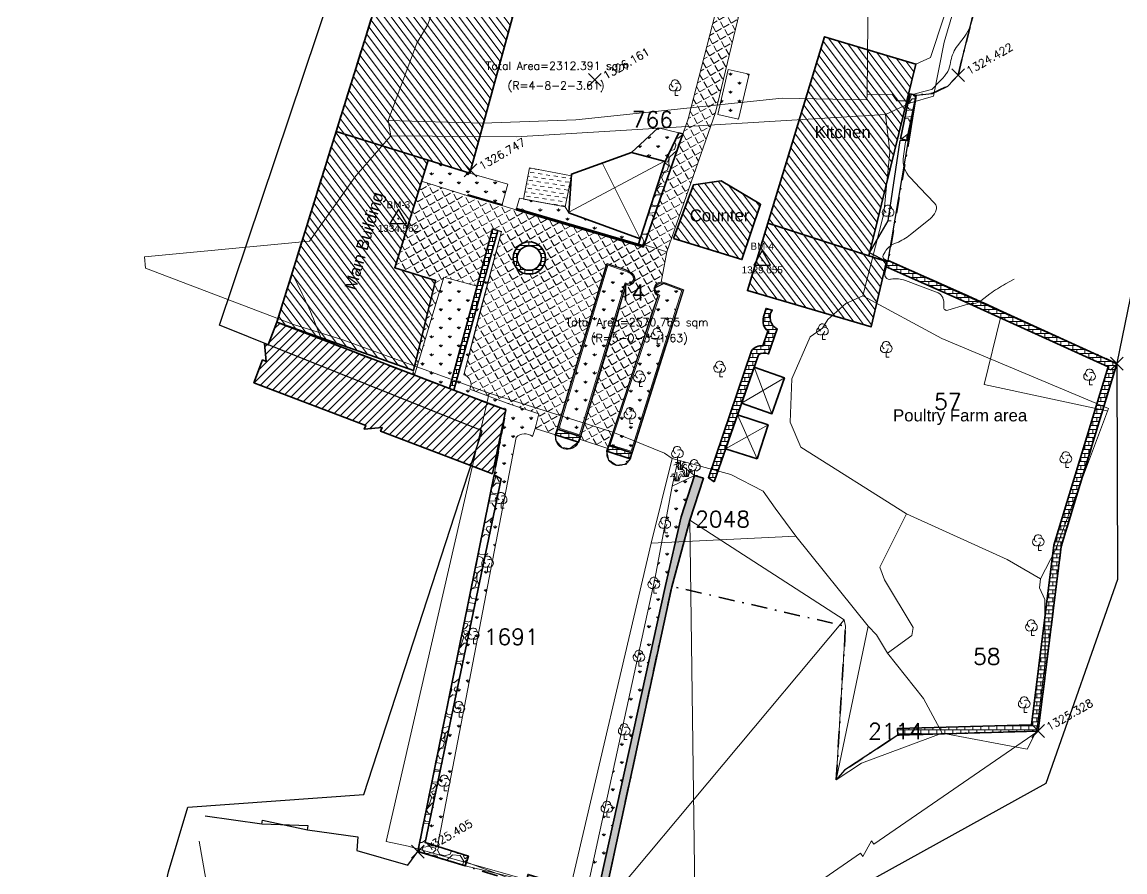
# Model space of a CAD drawing. Header units: metres. Extents: x 642473 to 642836, y 3061083 to 3061591.
# Drawn here: x 642623.6 to 642692.5, y 3061382.6 to 3061435.7 of the extents above; entities that cross this region are included whole.
import ezdxf
from ezdxf.enums import TextEntityAlignment as Align

# ---------------------------------------------------------------- set-up
doc = ezdxf.new("R2010")
doc.units = ezdxf.units.M
doc.header["$MEASUREMENT"] = 0
doc.header["$PDMODE"] = 3
doc.header["$PDSIZE"] = 0.4
doc.linetypes.add('DASHDOT', pattern=[1, 0.5, -0.25, 0, -0.25])
for name, color, linetype in [('Area_Total of Cadastral Map', 1, 'Continuous'), ('Area_Total of Survey Property Boundary', 2, 'Continuous'), ('Boundary', 6, 'Continuous'), ('Cadastral Map_CHITTAPOL 1KHA1', 7, 'Continuous'), ('Cordinate', 7, 'Continuous'), ('Features', 5, 'Continuous'), ('Fence_Galvanized Sheet', 2, 'FENCELINE2'), ('Traverse Point', 7, 'Continuous')]:
    doc.layers.add(name, color=color, linetype=linetype)
for name, color, linetype, lineweight in [('Bamboo', 3, 'Continuous', 5), ('Cadastral PARCEL', 6, 'Continuous', 15), ('Cadastral PARCEL  No.', 4, 'Continuous', 15), ('Cottage', 1, 'Continuous', 35), ('Fence', 2, 'FENCELINE2', 15), ('Garden', 3, 'Continuous', 9), ('Garden HATCH', 62, 'Continuous', 5), ('Gate', 7, 'Continuous', 15), ('House', 1, 'Continuous', 35), ('House_Hatch', 8, 'Continuous', 0), ('Index_Contour', 8, 'Continuous', 20), ('Pavement', 7, 'Continuous', 5), ('Property Boundary', 1, 'DASHDOT', 35), ('Spot_Height', 7, 'Continuous', 15), ('Tree', 3, 'Continuous', 9), ('TRUSS', 2, 'Continuous', 13), ('Wall', 250, 'Continuous', 35), ('Wall_Hatch', 33, 'Continuous', 5), ('Water Fountain', 7, 'Continuous', 13)]:
    doc.layers.add(name, color=color, linetype=linetype, lineweight=lineweight)
doc.styles.add('Arial', font='arial.ttf')
doc.styles.add('romans', font='romans.shx')
doc.styles.get("Standard").update_dxf_attribs({"font": 'arial.ttf'})
doc.linetypes.add('FENCELINE2', pattern='A,0.25,-0.1,[132,ltypeshp.shx,S=0.1,R=0,X=-0.1,Y=0],-0.1,1', length=1.45)
picture_1 = doc.add_image_def('image1.tif', size_in_pixel=(2338, 3307))
pattern_1 = [(307.009026602, (0, 0), (0.29945275794, 0.225727813445), [])]
pattern_2 = [(228.012787504, (1.44, 2), (-16, -18), [0.269072, -26.6381760941]), (184.969740728, (1.26, 1.8), (24, 2), [0.461736, -45.7118495225]), (132.510447078, (0.8, 1.76), (20, -21.9999999999997), [0.325576, -32.2320651922]), (267.273689006, (0.02, 1.26), (2, 40), [0.420476, -41.6271160833]), (292.833654178, (0, 0.84), (-10, 24), [0.41231, -40.8187462562]), (357.273689006, (0.16, 0.46), (-40, 2), [0.420476, -41.6271160833]), (37.6942404667, (0.58, 0.44), (-26, -20), [0.556058, -55.0496970978]), (72.255328375, (1.02, 0.78), (14, 44), [0.524976, -51.9726429936]), (121.429565615, (1.18, 1.28), (-16, 26), [0.4219, -41.7681462195]), (175.236358309, (0.96, 1.64), (22, -2), [0.481664, -23.6015251576]), (222.397437798, (0.48, 1.68), (-23.9999999999999, -22), [0.622896, -61.6667500096]), (138.814074834, (2, 1.24), (-14, 12), [0.212602, -21.0476896255]), (171.46923439, (1.84, 1.38), (26, -4), [0.404474, -40.0430228323]), (225, (1.44, 1.44), (-2e-16, -2), [0.282842, -2.5455851247]), (203.198590514, (1.3, 1.68), (10, 4), [0.152316, -15.0792302117]), (291.801409486, (1.16, 1.62), (-2, 6), [0.215406, -10.5549236143]), (30.963756532, (1.24, 1.42), (6, 4), [0.349858, -11.3120457897]), (161.565051177, (1.54, 1.6), (4, -2), [0.252982, -6.0715733203]), (16.389540334, (0, 1.62), (20, 6), [0.3544, -35.0856902933]), (70.346175942, (0.34, 1.72), (-8.0000000000024, -22.000000000007), [0.297322, -29.4348154946]), (293.198590514, (1.54, 2), (-4, 10), [0.30463, -14.9269162117]), (343.610459666, (1.66, 1.72), (-20, 6), [0.3544, -35.0856902933]), (339.44395478, (0, 0.38), (-10, 4), [0.34176, -16.7462474906]), (294.775140569, (0.32, 0.26), (-10, 22), [0.286356, -28.3492861266]), (66.801409486, (1.56, 0), (4, 10), [0.30463, -14.9269162117]), (17.3540246363, (1.68, 0.28), (-26, -8), [0.335262, -33.1908472285]), (69.44395478, (0.58, 0), (-4, -10), [0.17088, -16.9171274906]), (101.309932474, (1.44, 0), (-2, 8), [0.10198, -10.0960590272]), (165.963756532, (1.42, 0.1), (6, -2), [0.41231, -7.8339012512]), (186.009005957, (1.02, 0.2), (20, 2), [0.3821, -37.8278463491]), (303.690067526, (1.24, 1.24), (-2, 4), [0.288444, -6.9226585509]), (353.157226587, (1.4, 1), (34, -4.0000000000001), [0.503588, -49.855125248]), (60.945395901, (1.9, 0.94), (-8, -14), [0.205912, -20.385348282]), (90, (2, 1.12), (-2, 2), [0.12, -1.88]), (120.256437164, (0.98, 0.26), (8, -14), [0.277848, -27.5070399789]), (48.012787504, (0.84, 0.5), (16, 18), [0.538144, -26.3691040941]), (0, (1.2, 0.9), (2, 2), [0.52, -1.48]), (325.304846469, (1.72, 0.9), (20.0000000000003, -13.9999999999997), [0.316228, -31.3065486017]), (254.054604099, (1.98, 0.72), (-2, -8), [0.291204, -14.2690157786]), (207.645975364, (1.9, 0.44), (-38, -20), [0.47413, -46.9389483645]), (175.42607874, (1.48, 0.22), (-26, 2), [0.501598, -49.658146816])]
pattern_3 = [(90, (0, 0), (-0.5656854248, 0.5656854248), [0.15, -0.9813708504]), (45, (0, 0), (-0.56568542495, 0.56568542495), [0.15, -0.65]), (135, (0, 0), (-0.56568542495, -0.56568542495), [0.15, -0.65])]
pattern_4 = [(29.668602496, (0, 0), (-0.27224042606, 0.47789658967), [0.4, -0.15]), (119.668602496, (0, 0), (-0.47789658967, -0.27224042606), [0.4, -0.15])]

# ---------------------------------------------------------------- blocks, each defined once
blk = doc.blocks.new('Tree')
at = {"layer": 'Tree'}
blk.add_lwpolyline([(0, 0.323), (0, 0), (0.187, 0)], dxfattribs=at)
for centre, start, end in [((-0.125, 0.532), 121.23716, 1.23716), ((-0.008, 0.746), 0.91474, 241.23716), ((0.119, 0.536), 240.88334, 119.11666)]:
    blk.add_arc(centre, 0.244, start, end, dxfattribs=at)
blk = doc.blocks.new('Peg')
blk.add_lwpolyline([(0, 0.548), (-0.475, -0.274), (0.475, -0.274)], close=True)
for points in [[(0, 0), (-0.05, 0)], [(0, 0), (0, 0.05)], [(0, 0), (0.05, 0)], [(0, 0), (0, -0.05)]]:
    blk.add_lwpolyline(points)
at = {"style": 'Arial'}
for p in [(0.001, 0.795), (0.001, -0.544)]:
    blk.add_attdef('00', text='', height=0.4, dxfattribs=at).set_placement(p, align=Align.MIDDLE)

msp = doc.modelspace()

# ---------------------------------------------------------------- hatches: boundary and pattern name
at = {"layer": 'Garden HATCH'}
h = msp.add_hatch(dxfattribs=at)
h.set_pattern_fill('GRASS', color=256, scale=0.8, style=0)
h.set_pattern_definition(pattern_3)
h.paths.add_polyline_path([(642667.721, 3061432.747), (642669.018, 3061432.444), (642668.362, 3061429.638), (642667.065, 3061429.941)])
h = msp.add_hatch(dxfattribs=at)
h.set_pattern_fill('GRASS', color=256, scale=0.8, style=0)
h.set_pattern_definition(pattern_3)
h.paths.add_polyline_path([(642661.664, 3061427.564), (642663.341, 3061429.102), (642664.639, 3061428.78), (642663.776, 3061426.997)])
h = msp.add_hatch(dxfattribs=at)
h.set_pattern_fill('GRASS', color=256, scale=0.8, style=0)
h.set_pattern_definition(pattern_3)
h.paths.add_polyline_path([(642653.59, 3061424.318), (642651.469, 3061424.939), (642651.446, 3061424.86), (642648.552, 3061425.762), (642648.962, 3061427.085), (642651.842, 3061426.192), (642653.957, 3061425.573)])
h = msp.add_hatch(dxfattribs=at)
h.set_pattern_fill('GRASS', color=256, scale=0.8, style=0)
h.set_pattern_definition(pattern_3)
h.paths.add_polyline_path([(642654.497, 3061424.053), (642654.686, 3061424.698), (642657.54, 3061424.158), (642657.757, 3061423.791), (642662.214, 3061422.157), (642662.117, 3061421.824)])
h = msp.add_hatch(dxfattribs=at)
h.set_pattern_fill('GRASS', color=256, scale=0.8, style=0)
h.set_pattern_definition(pattern_3)
edge = h.paths.add_edge_path()
edge.add_line((642649.554, 3061384.215), (642648.781, 3061384.454))
edge.add_line((642648.781, 3061384.454), (642653.527, 3061407.168))
edge.add_line((642653.527, 3061407.168), (642653.099, 3061407.423))
edge.add_line((642653.099, 3061407.423), (642653.833, 3061411.481))
edge.add_line((642653.833, 3061411.481), (642650.572, 3061412.709))
edge.add_line((642650.572, 3061412.709), (642653.314, 3061422.681))
edge.add_line((642653.314, 3061422.681), (642653.55, 3061422.618))
edge.add_line((642653.55, 3061422.618), (642652.133, 3061417.335))
edge.add_line((642652.133, 3061417.335), (642651.192, 3061413.68))
edge.add_arc((642651.026, 3061413.08), 0.623, -29.20069, 74.58436, ccw=False)
edge.add_line((642651.57, 3061412.776), (642654.016, 3061411.85))
edge.add_line((642654.016, 3061411.85), (642655.881, 3061411.244))
edge.add_line((642655.881, 3061411.244), (642655.646, 3061410.329))
edge.add_line((642655.646, 3061410.329), (642655.485, 3061409.825))
edge.add_arc((642655.012, 3061409.188), 0.793, 53.44481, 133.46446)
edge.add_line((642654.467, 3061409.764), (642649.554, 3061384.215))
h = msp.add_hatch(dxfattribs=at)
h.set_pattern_fill('GRASS', color=256, scale=0.8, style=0)
h.set_pattern_definition(pattern_3)
edge = h.paths.add_edge_path()
edge.add_line((642658.434, 3061409.929), (642661.275, 3061419.408))
edge.add_arc((642661.464, 3061419.681), 0.331, 235.37685, 395.63459)
edge.add_arc((642661.149, 3061419.39), 0.759, 39.63434, 65.58046)
edge.add_line((642661.462, 3061420.081), (642661.243, 3061420.172))
edge.add_line((642661.243, 3061420.172), (642660.198, 3061420.511))
edge.add_line((642660.198, 3061420.511), (642657.15, 3061410.34))
edge.add_line((642657.15, 3061410.34), (642658.434, 3061409.929))
h = msp.add_hatch(dxfattribs=at)
h.set_pattern_fill('GRASS', color=256, scale=0.8, style=0)
h.set_pattern_definition(pattern_3)
h.paths.add_polyline_path([(642650.309, 3061412.81), (642648.109, 3061413.656), (642649.96, 3061419.781), (642652.027, 3061419.211)])
h = msp.add_hatch(dxfattribs=at)
h.set_pattern_fill('GRASS', color=256, scale=0.8, style=0)
h.set_pattern_definition(pattern_3)
edge = h.paths.add_edge_path()
edge.add_arc((642663.534, 3061419.014), 0.379, 61.09081, 255.57153)
edge.add_line((642663.439, 3061418.647), (642660.351, 3061409.309))
edge.add_line((642660.351, 3061409.309), (642661.651, 3061408.893))
edge.add_line((642661.651, 3061408.893), (642663.518, 3061414.881))
edge.add_line((642663.518, 3061414.881), (642664.826, 3061418.943))
edge.add_line((642664.826, 3061418.943), (642663.717, 3061419.346))
h = msp.add_hatch(dxfattribs=at)
h.set_pattern_fill('GRASS', color=256, scale=0.8, style=0)
h.set_pattern_definition(pattern_3)
edge = h.paths.add_edge_path()
edge.add_line((642656.93, 3061409.918), (642658.37, 3061409.456))
edge.add_arc((642657.682, 3061409.785), 0.763, 170.01608, 334.45226, ccw=False)
h = msp.add_hatch(dxfattribs=at)
h.set_pattern_fill('GRASS', color=256, scale=0.8, style=0)
h.set_pattern_definition([(90, (3.21035, -1.02335), (-0.5656854248, 0.5656854248), [0.15, -0.9813708504]), (45, (3.21035, -1.02335), (-0.56568542495, 0.56568542495), [0.15, -0.65]), (135, (3.21035, -1.02335), (-0.56568542495, -0.56568542495), [0.15, -0.65])])
edge = h.paths.add_edge_path()
edge.add_line((642660.141, 3061408.894), (642661.581, 3061408.433))
edge.add_arc((642660.892, 3061408.762), 0.763, 170.01608, 334.45226, ccw=False)
h = msp.add_hatch(dxfattribs=at)
h.set_pattern_fill('GRASS', color=256, scale=0.8, style=0)
h.set_pattern_definition(pattern_3)
h.paths.add_polyline_path([(642658.872, 3061381.331), (642659.533, 3061381.127), (642663.806, 3061400.52), (642664.77, 3061404.811), (642665.607, 3061407.389), (642664.219, 3061406.726), (642663.145, 3061401.017)])
at = {"layer": 'House_Hatch'}
h = msp.add_hatch(dxfattribs=at)
h.set_pattern_fill('ANSI31', color=256, scale=3, angle=262.00903, style=0)
h.set_pattern_definition(pattern_1)
h.paths.add_polyline_path([(642651.575, 3061426.275), (642643.215, 3061428.865), (642646.637, 3061439.816), (642654.629, 3061437.461)])
h = msp.add_hatch(dxfattribs=at)
h.set_pattern_fill('ANSI31', color=256, scale=3, angle=262.00903, style=0)
h.set_pattern_definition(pattern_1)
edge = h.paths.add_edge_path()
edge.add_line((642673.732, 3061434.79), (642670.192, 3061423.135))
edge.add_line((642670.192, 3061423.135), (642676.506, 3061421.104))
edge.add_line((642676.506, 3061421.104), (642679.438, 3061433.078))
edge.add_line((642679.438, 3061433.078), (642673.732, 3061434.79))
edge.add_line((642673.732, 3061434.79), (642670.192, 3061423.135))
h = msp.add_hatch(dxfattribs=at)
h.set_pattern_fill('ANSI31', color=256, scale=3, angle=262.00903, style=0)
h.set_pattern_definition(pattern_1)
h.paths.add_polyline_path([(642639.525, 3061416.955), (642648.047, 3061413.942), (642649.43, 3061419.571), (642646.879, 3061420.361), (642648.962, 3061427.085), (642643.215, 3061428.865)])
h = msp.add_hatch(dxfattribs=at)
h.set_pattern_fill('ANSI31', color=256, scale=3, angle=262.00903, style=0)
h.set_pattern_definition(pattern_1)
h.paths.add_polyline_path([(642664.308, 3061422.186), (642668.572, 3061420.869), (642669.737, 3061424.33), (642667.28, 3061425.792), (642665.541, 3061425.533)])
h = msp.add_hatch(dxfattribs=at)
h.set_pattern_fill('ANSI31', color=256, scale=3, angle=262.00903, style=0)
h.set_pattern_definition(pattern_1)
h.paths.add_polyline_path([(642670.192, 3061423.135), (642677.607, 3061420.75), (642676.638, 3061416.662), (642668.915, 3061418.933)])
h = msp.add_hatch(dxfattribs=at)
h.set_pattern_fill('ANSI31', color=256, scale=3, style=0)
h.set_pattern_definition([(45, (0, 0), (-0.265165042945, 0.265165042945), [])])
h.paths.add_polyline_path([(642652.989, 3061407.478), (642653.833, 3061411.481), (642650.572, 3061412.709), (642639.525, 3061416.955), (642638.982, 3061415.535), (642638.748, 3061415.625), (642638.858, 3061414.512), (642638.624, 3061414.601), (642638.081, 3061413.181), (642645.068, 3061410.508), (642644.979, 3061410.275), (642646.091, 3061410.385), (642646.002, 3061410.151)])
at = {"layer": 'Pavement'}
h = msp.add_hatch(dxfattribs=at)
h.set_pattern_fill('ANGLE', color=8, scale=2, angle=29.6686)
h.set_pattern_definition(pattern_4)
h.paths.add_polyline_path([(642663.886, 3061421.347), (642662.471, 3061421.792), (642665.213, 3061429.657), (642672.275, 3061457.042), (642673.34, 3061456.786), (642666.917, 3061430.047)])
h = msp.add_hatch(dxfattribs=at)
h.set_pattern_fill('ANGLE', color=8, scale=2, angle=29.6686)
h.set_pattern_definition(pattern_4)
edge = h.paths.add_edge_path()
edge.add_line((642646.879, 3061420.361), (642649.43, 3061419.571))
edge.add_line((642649.43, 3061419.571), (642648.047, 3061413.942))
edge.add_line((642648.047, 3061413.942), (642647.988, 3061413.702))
edge.add_line((642647.988, 3061413.702), (642648.109, 3061413.656))
edge.add_line((642648.109, 3061413.656), (642649.96, 3061419.781))
edge.add_line((642649.96, 3061419.781), (642652.027, 3061419.211))
edge.add_line((642652.027, 3061419.211), (642652.982, 3061422.77))
edge.add_line((642652.982, 3061422.77), (642653.314, 3061422.681))
edge.add_line((642653.314, 3061422.681), (642653.55, 3061422.618))
edge.add_line((642653.55, 3061422.618), (642651.192, 3061413.68))
edge.add_arc((642651.026, 3061413.08), 0.623, -29.20069, 74.58436, ccw=False)
edge.add_line((642651.57, 3061412.776), (642654.016, 3061411.85))
edge.add_line((642654.016, 3061411.85), (642655.881, 3061411.244))
edge.add_line((642655.881, 3061411.244), (642655.646, 3061410.329))
edge.add_line((642655.646, 3061410.329), (642656.93, 3061409.918))
edge.add_line((642656.93, 3061409.918), (642657.048, 3061410.285))
edge.add_line((642657.048, 3061410.285), (642660.144, 3061420.614))
edge.add_line((642660.144, 3061420.614), (642661.271, 3061420.249))
edge.add_line((642661.271, 3061420.249), (642661.495, 3061420.156))
edge.add_arc((642661.149, 3061419.39), 0.841, 39.44502, 65.67411, ccw=False)
edge.add_arc((642661.464, 3061419.681), 0.413, -109.46376, 36.04324, ccw=False)
edge.add_line((642661.326, 3061419.291), (642658.497, 3061409.851))
edge.add_line((642658.497, 3061409.851), (642658.435, 3061409.656))
edge.add_line((642658.435, 3061409.656), (642660.198, 3061409.071))
edge.add_line((642660.198, 3061409.071), (642663.347, 3061418.602))
edge.add_arc((642663.534, 3061419.014), 0.452, 91.178, 245.64414, ccw=False)
edge.add_line((642663.524, 3061419.466), (642663.886, 3061421.347))
edge.add_line((642663.886, 3061421.347), (642662.471, 3061421.792))
edge.add_line((642662.471, 3061421.792), (642662.429, 3061421.647))
edge.add_line((642662.429, 3061421.647), (642661.98, 3061421.779))
edge.add_line((642661.98, 3061421.779), (642654.592, 3061423.942))
edge.add_line((642654.592, 3061423.942), (642653.567, 3061424.24))
edge.add_line((642653.567, 3061424.24), (642651.446, 3061424.86))
edge.add_line((642651.446, 3061424.86), (642648.552, 3061425.762))
edge.add_line((642648.552, 3061425.762), (642646.879, 3061420.361))
edge = h.paths.add_edge_path(flags=16)
edge.add_arc((642655.286, 3061420.959), 1.01, 0, 360)
at = {"layer": 'Wall_Hatch'}
h = msp.add_hatch(dxfattribs=at)
h.set_pattern_fill('GRAVEL', color=256, scale=2, style=0)
h.set_pattern_definition(pattern_2)
h.paths.add_polyline_path([(642678.866, 3061428.332), (642678.47, 3061428.416), (642679.065, 3061431.221), (642679.461, 3061431.137)])
h = msp.add_hatch(dxfattribs=at)
h.set_pattern_fill('GRAVEL', color=256, scale=2, style=0)
h.set_pattern_definition(pattern_2)
h.paths.add_polyline_path([(642662.214, 3061422.157), (642662.117, 3061421.824), (642662.452, 3061421.726), (642662.471, 3061421.792), (642664.888, 3061428.724), (642664.639, 3061428.78), (642663.776, 3061426.997)])
h = msp.add_hatch(dxfattribs=at)
h.set_pattern_fill('GRAVEL', color=256, scale=2, style=0)
h.set_pattern_definition(pattern_2)
h.paths.add_polyline_path([(642662.429, 3061421.647), (642662.452, 3061421.726), (642654.497, 3061424.053), (642654.474, 3061423.974)])
h = msp.add_hatch(dxfattribs=at)
h.set_pattern_fill('BRICK', color=256, style=0)
h.paths.add_polyline_path([(642650.572, 3061412.709), (642653.314, 3061422.681), (642652.982, 3061422.77), (642650.309, 3061412.81)])
h = msp.add_hatch(dxfattribs=at)
h.set_pattern_fill('BRICK', color=256, style=0)
h.paths.add_polyline_path([(642654.276, 3061420.959, 1), (642656.296, 3061420.959, 1)])
h.paths.add_polyline_path([(642656.046, 3061420.959, -1), (642654.526, 3061420.959, -1)], flags=16)
h.paths.add_polyline_path([(642655.81, 3061420.17), (642655.887, 3061420.17), (642655.887, 3061420.207), (642655.81, 3061420.207)], flags=24)
h.paths.add_polyline_path([(642655.857, 3061420.132), (642655.887, 3061420.132), (642655.887, 3061420.17), (642655.857, 3061420.17)], flags=24)
h.paths.add_polyline_path([(642655.909, 3061420.205), (642656.028, 3061420.324), (642656.002, 3061420.351), (642655.883, 3061420.232)], flags=24)
h.paths.add_polyline_path([(642654.811, 3061420.031), (642654.889, 3061420.031), (642654.889, 3061420.068), (642654.811, 3061420.068)], flags=25)
h.paths.add_polyline_path([(642654.858, 3061419.993), (642654.889, 3061419.993), (642654.889, 3061420.031), (642654.858, 3061420.031)], flags=25)
h.paths.add_polyline_path([(642654.911, 3061420.066), (642655.03, 3061420.185), (642655.003, 3061420.211), (642654.884, 3061420.093)], flags=24)
h.paths.add_polyline_path([(642656.194, 3061420.855), (642656.271, 3061420.855), (642656.271, 3061420.893), (642656.194, 3061420.893)], flags=24)
h.paths.add_polyline_path([(642656.241, 3061420.818), (642656.271, 3061420.818), (642656.271, 3061420.855), (642656.241, 3061420.855)], flags=24)
h.paths.add_polyline_path([(642656.293, 3061420.891), (642656.412, 3061421.01), (642656.385, 3061421.036), (642656.267, 3061420.917)], flags=9)
h.paths.add_polyline_path([(642654.331, 3061420.411), (642654.408, 3061420.411), (642654.408, 3061420.449), (642654.331, 3061420.449)], flags=25)
h.paths.add_polyline_path([(642654.378, 3061420.374), (642654.408, 3061420.374), (642654.408, 3061420.411), (642654.378, 3061420.411)], flags=25)
h.paths.add_polyline_path([(642654.431, 3061420.447), (642654.549, 3061420.566), (642654.523, 3061420.592), (642654.404, 3061420.474)], flags=24)
h.paths.add_polyline_path([(642656.139, 3061421.312), (642656.216, 3061421.312), (642656.216, 3061421.35), (642656.139, 3061421.35)], flags=24)
h.paths.add_polyline_path([(642656.186, 3061421.275), (642656.216, 3061421.275), (642656.216, 3061421.312), (642656.186, 3061421.312)], flags=24)
h.paths.add_polyline_path([(642656.239, 3061421.348), (642656.357, 3061421.467), (642656.331, 3061421.493), (642656.212, 3061421.375)], flags=9)
h.paths.add_polyline_path([(642654.181, 3061420.93), (642654.258, 3061420.93), (642654.258, 3061420.968), (642654.181, 3061420.968)], flags=9)
h.paths.add_polyline_path([(642654.227, 3061420.893), (642654.258, 3061420.893), (642654.258, 3061420.93), (642654.227, 3061420.93)], flags=9)
h.paths.add_polyline_path([(642654.28, 3061420.966), (642654.399, 3061421.085), (642654.372, 3061421.111), (642654.254, 3061420.993)], flags=9)
h.paths.add_polyline_path([(642655.808, 3061421.767), (642655.883, 3061421.767), (642655.883, 3061421.805), (642655.808, 3061421.805)], flags=24)
h.paths.add_polyline_path([(642655.853, 3061421.73), (642655.883, 3061421.73), (642655.883, 3061421.767), (642655.853, 3061421.767)], flags=24)
h.paths.add_polyline_path([(642655.906, 3061421.803), (642656.024, 3061421.922), (642655.998, 3061421.948), (642655.879, 3061421.83)], flags=25)
h.paths.add_polyline_path([(642654.266, 3061421.374), (642654.343, 3061421.374), (642654.343, 3061421.412), (642654.266, 3061421.412)], flags=9)
h.paths.add_polyline_path([(642654.312, 3061421.337), (642654.343, 3061421.337), (642654.343, 3061421.374), (642654.312, 3061421.374)], flags=25)
h.paths.add_polyline_path([(642654.365, 3061421.41), (642654.467, 3061421.512), (642654.441, 3061421.538), (642654.339, 3061421.437)], flags=25)
h.paths.add_polyline_path([(642654.976, 3061421.953), (642655.046, 3061421.953), (642655.046, 3061421.99), (642654.976, 3061421.99)], flags=9)
h.paths.add_polyline_path([(642655.016, 3061421.915), (642655.046, 3061421.915), (642655.046, 3061421.953), (642655.016, 3061421.953)], flags=24)
h.paths.add_polyline_path([(642655.068, 3061421.988), (642655.187, 3061422.107), (642655.16, 3061422.133), (642655.042, 3061422.015)], flags=9)
h.paths.add_polyline_path([(642655.184, 3061420.945), (642655.261, 3061420.945), (642655.261, 3061420.983), (642655.184, 3061420.983)], flags=8)
h.paths.add_polyline_path([(642655.163, 3061420.908), (642655.261, 3061420.908), (642655.261, 3061420.945), (642655.163, 3061420.945)], flags=8)
h.paths.add_polyline_path([(642655.283, 3061420.981), (642655.402, 3061421.1), (642655.375, 3061421.126), (642655.257, 3061421.007)], flags=8)
h = msp.add_hatch(dxfattribs=at)
h.set_pattern_fill('BRICK', color=256, style=0)
h.paths.add_polyline_path([(642678.307, 3061391.166), (642687.08, 3061391.422), (642688.518, 3061402.943), (642691.996, 3061414.365), (642682.493, 3061418.694), (642677.715, 3061420.806), (642677.607, 3061420.75), (642677.534, 3061420.44), (642682.326, 3061418.322), (642691.451, 3061414.165), (642688.063, 3061403.04), (642686.663, 3061391.818), (642678.295, 3061391.574)])
h = msp.add_hatch(dxfattribs=at)
h.set_pattern_fill('BRICK', color=256, style=0)
edge = h.paths.add_edge_path()
edge.add_line((642666.835, 3061406.996), (642666.482, 3061407.245))
edge.add_line((642666.482, 3061407.245), (642669.167, 3061415.178))
edge.add_arc((642669.784, 3061414.722), 0.767, 82.47076, 143.51666, ccw=False)
edge.add_line((642669.885, 3061415.482), (642670.193, 3061416.389))
edge.add_arc((642670.765, 3061417.052), 0.876, 163.82209, 229.21674, ccw=False)
edge.add_line((642669.924, 3061417.296), (642670.081, 3061417.822))
edge.add_line((642670.081, 3061417.822), (642670.47, 3061417.713))
edge.add_arc((642671.125, 3061417.261), 0.795, 145.40163, 243.4336)
edge.add_line((642670.769, 3061416.55), (642670.232, 3061414.973))
edge.add_arc((642669.965, 3061414.381), 0.65, 65.64262, 124.13526)
edge.add_line((642669.6, 3061414.919), (642669.384, 3061414.264))
edge.add_line((642669.384, 3061414.264), (642666.835, 3061406.996))
h = msp.add_hatch(dxfattribs=at)
h.set_pattern_fill('BRICK', color=256, style=0)
h.paths.add_polyline_path([(642656.93, 3061409.918), (642658.37, 3061409.456), (642658.488, 3061409.824), (642657.048, 3061410.285)])
h = msp.add_hatch(dxfattribs=at)
h.set_pattern_fill('BRICK', color=256, style=0)
h.paths.add_polyline_path([(642660.141, 3061408.894), (642661.581, 3061408.433), (642661.699, 3061408.8), (642660.26, 3061409.261)])
h = msp.add_hatch(dxfattribs=at)
h.set_pattern_fill('GRAVEL', color=256, scale=2, style=0)
h.set_pattern_definition(pattern_2)
h.paths.add_polyline_path([(642653.099, 3061407.423), (642653.527, 3061407.168), (642648.781, 3061384.454), (642651.481, 3061383.618), (642651.29, 3061383.001), (642648.325, 3061383.889)])
h = msp.add_hatch(dxfattribs=at)
h.set_pattern_fill('GRAVEL', color=256, scale=2, style=0)
h.set_pattern_definition(pattern_2)
h.paths.add_polyline_path([(642659.533, 3061381.127), (642663.806, 3061400.52), (642664.77, 3061404.811), (642665.607, 3061407.389), (642666.166, 3061407.208), (642665.32, 3061404.602), (642664.185, 3061400.436), (642659.847, 3061380.301), (642655.023, 3061381.853), (642655.212, 3061382.464)])
at = {"layer": 'Water Fountain'}
h = msp.add_hatch(dxfattribs=at)
h.set_pattern_fill('DASH', color=256, scale=2, angle=351.43058)
h.set_pattern_definition([(351.430575778, (0, 0), (0.284460928452, 0.209957091293), [0.25, -0.25])])
h.paths.add_polyline_path([(642657.54, 3061424.158), (642654.935, 3061424.651), (642655.303, 3061426.596), (642657.919, 3061426.101)])

# ---------------------------------------------------------------- linework, layer by layer
for points in [[(642679.461, 3061431.137), (642678.995, 3061428.265)], [(642643.215, 3061428.865), (642639.525, 3061416.955)], [(642653.314, 3061422.681), (642653.55, 3061422.618)], [(642691.996, 3061414.365), (642688.518, 3061402.943), (642687.08, 3061391.422)], [(642648.334, 3061383.887), (642648.325, 3061383.889)]]:
    msp.add_lwpolyline(points)
msp.add_lwpolyline([(642653.567, 3061424.24), (642651.446, 3061424.86), (642651.469, 3061424.939), (642653.59, 3061424.318)], close=True)
at = {"elevation": 1326.318}
msp.add_lwpolyline([(642668.556, 3061411.904), (642669.342, 3061414.143)], dxfattribs=at)
at = {"elevation": 1325.155}
msp.add_lwpolyline([(642638.583, 3061385.616), (642638.614, 3061385.864), (642641.439, 3061385.263), (642641.47, 3061385.511)], close=True, dxfattribs=at)
at = {"layer": 'Bamboo'}
for p, q in [((642664.726, 3061407.744), (642664.725, 3061408.311)), ((642665.102, 3061407.304), (642665.101, 3061407.871)), ((642664.512, 3061407.024), (642664.511, 3061407.591))]:
    msp.add_line(p, q, dxfattribs=at)
at = {"layer": 'Bamboo', "elevation": 1325.835}
msp.add_lwpolyline([(642664.219, 3061406.726), (642664.546, 3061408.216), (642665.607, 3061407.389), (642664.219, 3061406.726)], dxfattribs=at)
at = {"layer": 'Bamboo'}
for points in [[(642664.603, 3061407.742), (642664.569, 3061407.891), (642664.526, 3061408.012), (642664.496, 3061408.055), (642664.457, 3061408.085), (642664.401, 3061408.077), (642664.324, 3061408.027)], [(642664.662, 3061407.742), (642664.635, 3061407.934), (642664.619, 3061408.027), (642664.584, 3061408.113), (642664.556, 3061408.157), (642664.521, 3061408.189), (642664.482, 3061408.202), (642664.435, 3061408.194), (642664.4, 3061408.17)], [(642665.038, 3061407.302), (642665.01, 3061407.494), (642664.994, 3061407.587), (642664.959, 3061407.672), (642664.931, 3061407.716), (642664.896, 3061407.748), (642664.858, 3061407.762), (642664.81, 3061407.753), (642664.775, 3061407.73)], [(642664.79, 3061407.742), (642664.817, 3061407.934), (642664.834, 3061408.027), (642664.869, 3061408.113), (642664.897, 3061408.157), (642664.932, 3061408.189), (642664.97, 3061408.202), (642665.018, 3061408.194), (642665.053, 3061408.17)], [(642664.849, 3061407.742), (642664.883, 3061407.891), (642664.927, 3061408.012), (642664.957, 3061408.055), (642664.996, 3061408.085), (642665.051, 3061408.077), (642665.129, 3061408.027)], [(642665.165, 3061407.302), (642665.193, 3061407.494), (642665.209, 3061407.587), (642665.244, 3061407.672), (642665.272, 3061407.716), (642665.307, 3061407.748), (642665.346, 3061407.762), (642665.393, 3061407.753), (642665.428, 3061407.73)], [(642664.39, 3061407.021), (642664.355, 3061407.17), (642664.312, 3061407.292), (642664.282, 3061407.334), (642664.243, 3061407.365), (642664.187, 3061407.356), (642664.11, 3061407.307)], [(642664.449, 3061407.022), (642664.421, 3061407.214), (642664.405, 3061407.307), (642664.37, 3061407.392), (642664.342, 3061407.436), (642664.307, 3061407.468), (642664.268, 3061407.481), (642664.221, 3061407.473), (642664.186, 3061407.45)], [(642664.576, 3061407.022), (642664.604, 3061407.214), (642664.62, 3061407.307), (642664.655, 3061407.392), (642664.683, 3061407.436), (642664.718, 3061407.468), (642664.756, 3061407.481), (642664.804, 3061407.473), (642664.839, 3061407.45)], [(642664.635, 3061407.021), (642664.669, 3061407.17), (642664.713, 3061407.292), (642664.743, 3061407.334), (642664.782, 3061407.365), (642664.838, 3061407.356), (642664.915, 3061407.307)], [(642664.979, 3061407.301), (642664.945, 3061407.45), (642664.901, 3061407.572), (642664.871, 3061407.615), (642664.832, 3061407.645), (642664.777, 3061407.636), (642664.699, 3061407.587)], [(642665.224, 3061407.301), (642665.259, 3061407.45), (642665.302, 3061407.572), (642665.332, 3061407.615), (642665.371, 3061407.645), (642665.427, 3061407.636), (642665.504, 3061407.587)]]:
    msp.add_lwpolyline(points, dxfattribs=at)
at = {"layer": 'Boundary'}
msp.add_polyline3d([(642641.558, 3061466.593, 0), (642686.721, 3061468.937, 0), (642700.635, 3061471.504, 0), (642700.934, 3061457.957, 0), (642691.99, 3061414.408, 0), (642692.04, 3061400.882, 0), (642687.56, 3061388.145, 0), (642661.322, 3061373.627, 0), (642675.487, 3061351.48, 0), (642666.107, 3061340.946, 0), (642627.231, 3061357.834, 0), (642632.753, 3061382.638, 0), (642633.956, 3061386.664, 0), (642644.947, 3061387.454, 0), (642652.351, 3061410.168, 0), (642635.941, 3061416.783, 0), (642649.052, 3061455.825, 0), (642642.038, 3061457.53, 0)], close=True, dxfattribs=at)
at = {"layer": 'Cadastral PARCEL', "elevation": 1326.169}
for points in [[(642676.396, 3061431.186), (642676.464, 3061438.096), (642677.862, 3061447.365), (642680.151, 3061449.66), (642683.034, 3061458.328)], [(642683.321, 3061441.663), (642681.216, 3061434.448), (642680.536, 3061431.075), (642679.114, 3061430.65), (642677.549, 3061429.928), (642677.818, 3061427.59), (642677.447, 3061423.743), (642676.132, 3061418.598), (642681.064, 3061415.93), (642691.474, 3061411.578), (642688.159, 3061402.749), (642687.228, 3061400.938), (642687.157, 3061400.365), (642687.488, 3061399.63), (642687.52, 3061395.711), (642686.996, 3061391.469), (642686.385, 3061390.287), (642681.083, 3061391.292), (642676.035, 3061389.421), (642674.469, 3061388.38), (642676.462, 3061397.97), (642671.939, 3061403.601), (642662.903, 3061403.152), (642657.799, 3061381.378), (642647.713, 3061384.235), (642646.34, 3061384.533), (642652.774, 3061412.525), (642643.638, 3061415.862), (642640.556, 3061416.807), (642631.319, 3061420.339), (642631.26, 3061421.033), (642641.564, 3061422.023), (642644.455, 3061426.098), (642646.636, 3061428.596), (642646.472, 3061429.555), (642648.265, 3061434.386), (642648.959, 3061435.558), (642652.034, 3061444.258)], [(642646.472, 3061429.555), (642652.375, 3061429.389), (642658.197, 3061429.598), (642671.096, 3061430.947), (642676.382, 3061430.851), (642676.396, 3061431.186), (642677.968, 3061431.204), (642678.241, 3061430.775), (642679.025, 3061430.78), (642679.114, 3061430.65)], [(642677.549, 3061429.928), (642654.476, 3061428.538), (642646.636, 3061428.596)], [(642678.858, 3061404.98), (642672.25, 3061409.146), (642671.58, 3061410.714), (642671.682, 3061413.415), (642672.829, 3061416.035), (642673.608, 3061416.578), (642673.945, 3061417.122), (642675.059, 3061418.116), (642676.132, 3061418.598)], [(642664.215, 3061408.45), (642663.746, 3061408.787), (642660.504, 3061410.083), (642652.774, 3061412.525)], [(642671.939, 3061403.601), (642670.643, 3061405.351), (642669.896, 3061406.397), (642667.887, 3061407.451), (642664.215, 3061408.45), (642662.903, 3061403.152)], [(642677.658, 3061396.287), (642679.18, 3061397.384), (642679.266, 3061397.894), (642677.48, 3061400.857), (642677.187, 3061401.648), (642678.858, 3061404.98), (642685.148, 3061402.144), (642687.228, 3061400.938)], [(642681.083, 3061391.292), (642679.917, 3061393.465), (642677.658, 3061396.287), (642676.983, 3061397.431), (642676.462, 3061397.97)]]:
    msp.add_lwpolyline(points, dxfattribs=at)
at = {"layer": 'Cottage'}
msp.add_lwpolyline([(642662.214, 3061422.157), (642657.757, 3061423.791), (642657.919, 3061426.214), (642661.664, 3061427.564), (642663.776, 3061426.997), (642662.214, 3061422.157)], dxfattribs=at)
for points, elevation in [([(642668.556, 3061411.904), (642669.342, 3061414.143), (642671.232, 3061413.48), (642670.447, 3061411.241)], 1326.318), ([(642669.515, 3061408.415), (642667.556, 3061409.053), (642668.298, 3061411.168), (642670.209, 3061410.545)], 1326.071)]:
    msp.add_lwpolyline(points, close=True, dxfattribs=dict(at, elevation=elevation))
at = {"layer": 'Features'}
for points in [[(642677.715, 3061420.806, 0), (642679.461, 3061431.137, 0), (642680.451, 3061431.243, 0), (642681.442, 3061431.698, 0), (642682.076, 3061432.393, 0), (642685.103, 3061444.572, 0), (642686.083, 3061461.239, 0)], [(642677.607, 3061420.75, 0), (642676.552, 3061421.291, 0), (642677.707, 3061423.284, 0), (642678.449, 3061428.315, 0), (642678.866, 3061428.332, 0)], [(642658.37, 3061409.456, 0), (642657.821, 3061409.039, 0), (642657.349, 3061409.105, 0), (642656.975, 3061409.545, 0), (642656.93, 3061409.918, 0), (642656.973, 3061410.05, 0), (642660.102, 3061420.476, 0), (642660.138, 3061420.618, 0), (642661.271, 3061420.249, 0), (642661.495, 3061420.156, 0), (642661.798, 3061419.924, 0), (642661.888, 3061419.657, 0), (642661.769, 3061419.402, 0), (642661.557, 3061419.249, 0), (642661.326, 3061419.291, 0), (642660.965, 3061418.059, 0), (642660.553, 3061416.557, 0), (642658.488, 3061409.824, 0), (642658.435, 3061409.656, 0)], [(642677.715, 3061420.806, 0), (642691.996, 3061414.365, 0), (642688.518, 3061402.943, 0), (642687.08, 3061391.422, 0), (642678.307, 3061391.166, 0), (642674.987, 3061388.989, 0), (642674.469, 3061388.38, 0)], [(642661.581, 3061408.433, 0), (642661.309, 3061408.069, 0), (642660.747, 3061408.013, 0), (642660.266, 3061408.315, 0), (642660.141, 3061408.894, 0), (642660.183, 3061409.027, 0), (642660.198, 3061409.071, 0), (642660.258, 3061409.262, 0), (642662.141, 3061414.954, 0), (642662.986, 3061417.614, 0), (642663.347, 3061418.602, 0), (642663.086, 3061419.08, 0), (642663.747, 3061419.413, 0), (642664.917, 3061418.988, 0)], [(642664.917, 3061418.988, 0), (642661.581, 3061408.433, 0)]]:
    msp.add_polyline3d(points, dxfattribs=at)
at = {"layer": 'Fence'}
for points in [[(642685.088, 3061457.979), (642684.292, 3061454.904), (642683.987, 3061451.343), (642683.277, 3061447.318), (642682.289, 3061440.774), (642681.183, 3061436.015), (642680.343, 3061433.5), (642679.438, 3061433.078)], [(642684.727, 3061417.228), (642683.706, 3061413.061), (642691.365, 3061411.42)], [(642648.325, 3061383.889), (642653.099, 3061407.423), (642653.828, 3061411.448)]]:
    msp.add_lwpolyline(points, dxfattribs=at)
at = {"layer": 'Fence_Galvanized Sheet'}
for points, elevation in [([(642638.583, 3061385.616), (642635.05, 3061386.101)], 1325.155), ([(642641.439, 3061385.263), (642644.571, 3061384.817), (642644.525, 3061383.953), (642647.692, 3061383.045), (642648.325, 3061383.889)], 1325.149)]:
    msp.add_lwpolyline(points, dxfattribs=dict(at, elevation=elevation))
at = {"layer": 'Garden'}
for points in [[(642673.732, 3061434.79), (642679.438, 3061433.078)], [(642648.962, 3061427.085), (642651.842, 3061426.192)]]:
    msp.add_lwpolyline(points, dxfattribs=at)
for points in [[(642667.721, 3061432.747), (642669.018, 3061432.444), (642668.362, 3061429.638), (642667.065, 3061429.941)], [(642661.664, 3061427.564), (642663.341, 3061429.102), (642664.639, 3061428.78), (642663.776, 3061426.997)], [(642653.59, 3061424.318), (642651.469, 3061424.939), (642651.446, 3061424.86), (642648.552, 3061425.762), (642648.962, 3061427.085), (642651.842, 3061426.192), (642653.957, 3061425.573)], [(642654.497, 3061424.053), (642654.686, 3061424.698), (642657.54, 3061424.158), (642657.757, 3061423.791), (642662.214, 3061422.157), (642662.117, 3061421.824)], [(642650.309, 3061412.81), (642648.109, 3061413.656), (642649.96, 3061419.781), (642652.027, 3061419.211)]]:
    msp.add_lwpolyline(points, close=True, dxfattribs=at)
for points, elevation in [([(642649.554, 3061384.215), (642648.781, 3061384.454), (642653.527, 3061407.168), (642653.099, 3061407.423), (642653.833, 3061411.481), (642650.572, 3061412.709), (642653.314, 3061422.681), (642653.55, 3061422.618), (642652.133, 3061417.335), (642651.192, 3061413.68, -0.486572), (642651.57, 3061412.776), (642654.016, 3061411.85), (642655.881, 3061411.244), (642655.646, 3061410.329), (642655.485, 3061409.825, 0.364067), (642654.467, 3061409.764)], 1325.503), ([(642656.93, 3061409.918), (642658.37, 3061409.456, -0.872634)], 1325.607), ([(642660.141, 3061408.894), (642661.581, 3061408.433, -0.872634)], 1325.607)]:
    msp.add_lwpolyline(points, format="xyb", close=True, dxfattribs=dict(at, elevation=elevation))
for points in [[(642658.434, 3061409.929), (642661.275, 3061419.408, 0.841018), (642661.733, 3061419.874, 0.113697), (642661.462, 3061420.081), (642661.243, 3061420.172), (642660.198, 3061420.511), (642657.15, 3061410.34)], [(642663.717, 3061419.346, 1.135083), (642663.439, 3061418.647), (642660.351, 3061409.309), (642661.651, 3061408.893), (642663.518, 3061414.881), (642664.826, 3061418.943)]]:
    msp.add_lwpolyline(points, format="xyb", close=True, dxfattribs=at)
at = {"layer": 'Garden', "elevation": 1325.583}
msp.add_lwpolyline([(642658.872, 3061381.331), (642659.533, 3061381.127), (642663.806, 3061400.52), (642664.77, 3061404.811), (642665.607, 3061407.389), (642664.219, 3061406.726), (642663.145, 3061401.017)], close=True, dxfattribs=at)
at = {"layer": 'Gate'}
msp.add_lwpolyline([(642658.488, 3061409.824), (642661.326, 3061419.291, 0.736637), (642661.798, 3061419.924, 0.114948), (642661.495, 3061420.156), (642661.271, 3061420.249), (642660.144, 3061420.614), (642657.048, 3061410.285), (642658.488, 3061409.824)], format="xyb", dxfattribs=at)
for points in [[(642660.102, 3061420.476), (642660.144, 3061420.614)], [(642658.497, 3061409.851), (642661.326, 3061419.291)], [(642660.183, 3061409.027), (642660.138, 3061408.89)], [(642660.141, 3061408.894), (642661.581, 3061408.433)]]:
    msp.add_lwpolyline(points, dxfattribs=at)
msp.add_lwpolyline([(642663.747, 3061419.413, 1.033678), (642663.347, 3061418.602), (642660.26, 3061409.261), (642661.699, 3061408.8), (642663.588, 3061414.859), (642664.917, 3061418.988)], format="xyb", close=True, dxfattribs=at)
msp.add_lwpolyline([(642651.29, 3061383.001), (642651.363, 3061383.24), (642655.023, 3061381.853), (642655.096, 3061382.092)], close=True, dxfattribs=at)
at = {"layer": 'House'}
for points in [[(642651.575, 3061426.275), (642643.215, 3061428.865), (642646.637, 3061439.816), (642654.629, 3061437.461), (642651.575, 3061426.275)], [(642673.732, 3061434.79), (642670.192, 3061423.135), (642676.506, 3061421.104), (642679.438, 3061433.078), (642673.732, 3061434.79), (642670.192, 3061423.135)]]:
    msp.add_lwpolyline(points, dxfattribs=at)
at = {"layer": 'House', "elevation": 1324.508}
msp.add_lwpolyline([(642639.525, 3061416.955), (642648.047, 3061413.942), (642649.43, 3061419.571), (642646.879, 3061420.361), (642648.962, 3061427.085), (642643.215, 3061428.865)], close=True, dxfattribs=at)
at = {"layer": 'House'}
for points in [[(642664.308, 3061422.186), (642668.572, 3061420.869), (642669.737, 3061424.33), (642667.28, 3061425.792), (642665.541, 3061425.533)], [(642670.192, 3061423.135), (642677.607, 3061420.75), (642676.638, 3061416.662), (642668.915, 3061418.933)], [(642652.989, 3061407.478), (642653.833, 3061411.481), (642650.572, 3061412.709), (642639.525, 3061416.955), (642638.982, 3061415.535), (642638.748, 3061415.625), (642638.858, 3061414.512), (642638.624, 3061414.601), (642638.081, 3061413.181), (642645.068, 3061410.508), (642644.979, 3061410.275), (642646.091, 3061410.385), (642646.002, 3061410.151)]]:
    msp.add_lwpolyline(points, close=True, dxfattribs=at)
at = {"layer": 'House_Hatch'}
for points in [[(642663.77, 3061427.04), (642657.751, 3061423.834)], [(642662.214, 3061422.157), (642659.848, 3061426.909)]]:
    msp.add_lwpolyline(points, dxfattribs=at)
for points, elevation in [([(642669.342, 3061414.143), (642670.447, 3061411.241)], 1326.318), ([(642668.556, 3061411.904), (642671.232, 3061413.48)], 1326.318), ([(642667.556, 3061409.053), (642670.209, 3061410.545)], 1326.071), ([(642668.298, 3061411.168), (642669.515, 3061408.415)], 1326.071), ([(642665.701, 3061376.734), (642665.32, 3061404.602)], 1325.744), ([(642674.957, 3061398.366), (642659.847, 3061380.301)], 1325.421)]:
    msp.add_lwpolyline(points, dxfattribs=dict(at, elevation=elevation))
at = {"layer": 'Index_Contour', "elevation": 1325}
for points in [[(642685.584, 3061419.651), (642685.032, 3061419.348, 0.037517), (642684.06, 3061418.72), (642683.506, 3061418.302, -0.147035), (642683.07, 3061418.135), (642683.02, 3061418.131, 0.053753), (642682.546, 3061418.04), (642681.429, 3061417.705, -0.512185), (642681.176, 3061417.91), (642681.186, 3061418.029, 0.110426), (642681.131, 3061418.452), (642681.114, 3061418.499, 0.22885), (642680.838, 3061418.783), (642678.784, 3061419.566, 0.14438), (642677.895, 3061419.647), (642677.845, 3061419.638, -0.525155), (642677.499, 3061420.004), (642677.646, 3061420.613, 0.358932), (642677.523, 3061420.873), (642677.478, 3061420.894, -0.429962), (642677.401, 3061421.136), (642677.524, 3061421.357, -0.17601), (642678.07, 3061421.845), (642678.229, 3061421.912, 0.073712), (642679.097, 3061422.428), (642680.325, 3061423.413, 0.125295), (642680.672, 3061423.862), (642680.693, 3061423.908, 0.310466), (642680.611, 3061424.387), (642679.693, 3061425.358), (642679.103, 3061425.966, -0.240291), (642678.661, 3061427.328), (642678.79, 3061428.233, -0.365547), (642678.848, 3061428.285), (642678.898, 3061428.287, 0.356305), (642678.957, 3061428.339), (642679.412, 3061430.887, 0.279485), (642679.345, 3061431.067), (642679.296, 3061431.107, -0.577117), (642679.314, 3061431.194), (642679.456, 3061431.233), (642680.328, 3061431.466), (642680.408, 3061431.487, 0.142791), (642680.462, 3061431.518), (642680.917, 3061431.982, 0.038808), (642681.316, 3061432.453), (642681.346, 3061432.493, 0.117214), (642681.585, 3061433.047), (642681.632, 3061433.3, -0.124652), (642682.043, 3061434.216), (642682.319, 3061434.574, 0.127195), (642683.04, 3061436.204)], [(642642.168, 3061415.96), (642642.246, 3061415.976, 0.460025), (642642.264, 3061416.009), (642641.892, 3061416.941, 0.018447), (642641.1, 3061418.738), (642640.558, 3061419.861, 0.349955), (642640.51, 3061419.885), (642640.427, 3061419.867)], [(642634.659, 3061384.54), (642635.775, 3061378.255, 0.279465)]]:
    msp.add_lwpolyline(points, format="xyb", dxfattribs=at)
at = {"layer": 'Pavement'}
msp.add_lwpolyline([(642663.886, 3061421.347), (642662.471, 3061421.792), (642665.213, 3061429.657), (642672.275, 3061457.042), (642673.34, 3061456.786), (642666.917, 3061430.047)], close=True, dxfattribs=at)
at = {"layer": 'Pavement', "elevation": 1324.508}
msp.add_lwpolyline([(642646.879, 3061420.361), (642649.43, 3061419.571), (642648.047, 3061413.942), (642647.988, 3061413.702), (642648.109, 3061413.656), (642649.96, 3061419.781), (642652.027, 3061419.211), (642652.982, 3061422.77), (642653.314, 3061422.681), (642653.55, 3061422.618), (642651.192, 3061413.68, -0.486572), (642651.57, 3061412.776), (642654.016, 3061411.85), (642655.881, 3061411.244), (642655.646, 3061410.329), (642656.93, 3061409.918), (642657.048, 3061410.285), (642660.144, 3061420.614), (642661.271, 3061420.249), (642661.495, 3061420.156, -0.114948), (642661.798, 3061419.924, -0.736637), (642661.326, 3061419.291), (642658.497, 3061409.851), (642658.435, 3061409.656), (642660.198, 3061409.071), (642663.347, 3061418.602, -0.798762), (642663.524, 3061419.466), (642663.886, 3061421.347), (642662.471, 3061421.792), (642662.429, 3061421.647), (642661.98, 3061421.779), (642654.592, 3061423.942), (642653.567, 3061424.24), (642651.446, 3061424.86), (642648.552, 3061425.762)], format="xyb", close=True, dxfattribs=at)
at = {"layer": 'Property Boundary', "ltscale": 2, "elevation": 1326.237, "flags": 128}
msp.add_lwpolyline([(642648.325, 3061383.889), (642651.29, 3061383.001), (642655.023, 3061381.853), (642659.847, 3061380.301), (642664.19, 3061400.46), (642675.048, 3061397.971), (642674.469, 3061388.38), (642674.987, 3061388.989), (642678.307, 3061391.166), (642687.08, 3061391.422), (642688.518, 3061402.943), (642691.996, 3061414.365), (642682.493, 3061418.694), (642677.715, 3061420.806), (642678.995, 3061428.265), (642679.461, 3061431.137), (642680.451, 3061431.243), (642681.442, 3061431.698), (642682.076, 3061432.393), (642685.103, 3061444.572), (642686.083, 3061461.239), (642652.528, 3061457.863), (642651.894, 3061456.914), (642646.637, 3061439.816), (642643.215, 3061428.865), (642639.525, 3061416.955), (642650.572, 3061412.709), (642653.833, 3061411.481), (642653.099, 3061407.423)], close=True, dxfattribs=at)
at = {"layer": 'Spot_Height'}
for p in [(642682.076, 3061432.393, 1324.422), (642659.384, 3061432.095, 1326.161), (642651.622, 3061426.446, 1326.747), (642691.996, 3061414.365, 1323.611), (642687.08, 3061391.422, 1325.328), (642648.325, 3061383.889, 1325.405)]:
    msp.add_point(p, dxfattribs=at)
at = {"layer": 'TRUSS', "elevation": 1325.421}
msp.add_lwpolyline([(642687.08, 3061391.422), (642678.307, 3061391.166), (642674.987, 3061388.989), (642674.469, 3061388.38), (642675.048, 3061397.971), (642674.957, 3061398.366), (642665.32, 3061404.602), (642664.19, 3061400.46), (642659.847, 3061380.301), (642659.341, 3061377.917), (642665.707, 3061376.691), (642675.978, 3061383.795), (642676.12, 3061383.589), (642676.661, 3061384.567), (642676.803, 3061384.361)], close=True, dxfattribs=at)
at = {"layer": 'Wall'}
for points, elevation in [([(642678.866, 3061428.332), (642678.47, 3061428.416), (642679.065, 3061431.221), (642679.461, 3061431.137)], 1326.135), ([(642659.533, 3061381.127), (642663.806, 3061400.52), (642664.77, 3061404.811), (642665.607, 3061407.389), (642666.166, 3061407.208), (642665.32, 3061404.602), (642664.185, 3061400.436), (642659.847, 3061380.301), (642655.023, 3061381.853), (642655.212, 3061382.464)], 1325.421)]:
    msp.add_lwpolyline(points, close=True, dxfattribs=dict(at, elevation=elevation))
for points in [[(642662.214, 3061422.157), (642662.117, 3061421.824), (642662.452, 3061421.726), (642662.471, 3061421.792), (642664.888, 3061428.724), (642664.639, 3061428.78), (642663.776, 3061426.997)], [(642662.429, 3061421.647), (642662.452, 3061421.726), (642654.497, 3061424.053), (642654.474, 3061423.974)], [(642650.572, 3061412.709), (642653.314, 3061422.681), (642652.982, 3061422.77), (642650.309, 3061412.81)], [(642678.307, 3061391.166), (642687.08, 3061391.422), (642688.518, 3061402.943), (642691.996, 3061414.365), (642682.493, 3061418.694), (642677.715, 3061420.806), (642677.607, 3061420.75), (642677.534, 3061420.44), (642682.326, 3061418.322), (642691.451, 3061414.165), (642688.063, 3061403.04), (642686.663, 3061391.818), (642678.295, 3061391.574)], [(642653.099, 3061407.423), (642653.527, 3061407.168), (642648.781, 3061384.454), (642651.481, 3061383.618), (642651.29, 3061383.001), (642648.325, 3061383.889)]]:
    msp.add_lwpolyline(points, close=True, dxfattribs=at)
at = {"layer": 'Wall', "elevation": 1325.583}
msp.add_lwpolyline([(642666.835, 3061406.996), (642666.482, 3061407.245), (642669.167, 3061415.178, -0.272846), (642669.885, 3061415.482), (642670.193, 3061416.389, -0.293343), (642669.924, 3061417.296), (642670.081, 3061417.822), (642670.47, 3061417.713, 0.455895), (642670.769, 3061416.55), (642670.232, 3061414.973, 0.260912), (642669.6, 3061414.919), (642669.384, 3061414.264)], format="xyb", close=True, dxfattribs=at)
at = {"layer": 'Wall', "elevation": 1324.508}
for points in [[(642656.93, 3061409.918), (642658.37, 3061409.456), (642658.488, 3061409.824), (642657.048, 3061410.285), (642656.93, 3061409.918)], [(642660.141, 3061408.894), (642661.581, 3061408.433), (642661.699, 3061408.8), (642660.26, 3061409.261), (642660.141, 3061408.894)]]:
    msp.add_lwpolyline(points, dxfattribs=at)
at = {"layer": 'Wall'}
for radius in [1.01, 0.76]:
    msp.add_circle((642655.286, 3061420.959, 1325.947), radius, dxfattribs=at)
at = {"layer": 'Water Fountain'}
for points in [[(642667.721, 3061432.747), (642669.018, 3061432.444)], [(642657.54, 3061424.158), (642654.935, 3061424.651), (642655.303, 3061426.596), (642657.919, 3061426.101), (642657.54, 3061424.158)]]:
    msp.add_lwpolyline(points, dxfattribs=at)

# ---------------------------------------------------------------- block references
at = {"layer": 'Cordinate'}
for p in [(642664.402, 3061431.112, 1326.417), (642677.707, 3061423.284, 1326.237), (642673.607, 3061415.868, 1326.472), (642663.276, 3061415.599, 1326.568), (642677.59, 3061414.773, 1326.202), (642662.178, 3061412.938, 1326.682), (642667.184, 3061413.538, 1326.33), (642690.294, 3061413.039, 1326.133), (642661.576, 3061410.637, 1326.526), (642664.546, 3061408.216, 1326.144), (642688.81, 3061407.884, 1326.079), (642665.607, 3061407.389, 1326.144), (642653.533, 3061405.336, 1325.391), (642663.754, 3061403.802, 1325.576), (642687.092, 3061402.7, 1326.008), (642652.683, 3061401.365, 1325.408), (642663.074, 3061400.043, 1325.704), (642686.662, 3061397.38, 1326.054), (642651.795, 3061396.87, 1325.298), (642662.142, 3061395.484, 1325.465), (642650.901, 3061392.284, 1325.309), (642686.213, 3061392.58, 1326.145), (642661.223, 3061390.898, 1325.481), (642649.975, 3061387.688, 1325.298), (642660.14, 3061386.054, 1325.44)]:
    msp.add_blockref('Tree', p, dxfattribs=at)
at = {"layer": 'Traverse Point'}
ref = msp.add_blockref('Peg', (642647.111, 3061423.419), dxfattribs=dict(at, xscale=1.102782962028868, yscale=1.102782962028868, zscale=1.102782962028868))
ref.add_attrib('00', 'BM-3', dxfattribs={"layer": '0', "height": 0.4411, "style": 'Arial'}).set_placement((642647.112, 3061424.296, 1131.918), align=Align.MIDDLE)
ref.add_attrib('00', '1334.562', dxfattribs={"layer": '0', "height": 0.4411, "style": 'Arial'}).set_placement((642647.112, 3061422.819, 1131.918), align=Align.MIDDLE)
ref = msp.add_blockref('Peg', (642669.841, 3061420.828), dxfattribs=dict(at, xscale=1.102782962028868, yscale=1.102782962028868, zscale=1.102782962028868))
ref.add_attrib('00', 'BM-4', dxfattribs={"layer": '0', "height": 0.4411, "style": 'Arial'}).set_placement((642669.842, 3061421.705, 1131.918), align=Align.MIDDLE)
ref.add_attrib('00', '1329.055', dxfattribs={"layer": '0', "height": 0.4411, "style": 'Arial'}).set_placement((642669.842, 3061420.228, 1131.918), align=Align.MIDDLE)

# ---------------------------------------------------------------- texts
for s, p in [('Kitchen', (642673.123, 3061428.457)), ('Counter', (642665.314, 3061423.254)), ('Poultry Farm area', (642678.013, 3061410.764))]:
    msp.add_text(s, height=0.75).set_placement(p)
msp.add_text('Main Building ', height=0.75, rotation=73.79608).set_placement((642644.449, 3061418.914))
at = {"layer": 'Area_Total of Cadastral Map', "style": 'romans'}
for s, p in [('Total Area=2312.391 sqm', (642657.036, 3061432.977)), ('(R=4-8-2-3.61)', (642656.967, 3061431.739))]:
    msp.add_text(s, height=0.5, dxfattribs=at).set_placement(p, align=Align.MIDDLE_CENTER)
at = {"layer": 'Area_Total of Survey Property Boundary', "style": 'romans'}
for s, p in [('Total Area=2570.765 sqm', (642662.02, 3061416.96)), ('(R=5-0-3-1.63)', (642662.164, 3061415.971))]:
    msp.add_text(s, height=0.5, dxfattribs=at).set_placement(p, align=Align.MIDDLE_CENTER)
at = {"layer": 'Cadastral PARCEL  No.', "style": 'romans'}
for s, p in [('766', (642661.697, 3061429.115)), ('14', (642660.818, 3061418.306)), ('57', (642680.574, 3061411.5)), ('2048', (642665.652, 3061404.152)), ('1691', (642652.447, 3061396.803)), ('58', (642683.013, 3061395.575)), ('2114', (642676.455, 3061390.908))]:
    msp.add_text(s, height=1, dxfattribs=at).set_placement(p)
at = {"layer": 'Spot_Height', "style": 'romans'}
for s, p in [('1326.161', (642660.084, 3061432.095)), ('1324.422', (642682.776, 3061432.393)), ('1326.747', (642652.322, 3061426.446)), ('1325.328', (642687.78, 3061391.422)), ('1325.405', (642649.025, 3061383.889))]:
    msp.add_text(s, height=0.5, rotation=30, dxfattribs=at).set_placement(p)

# ---------------------------------------------------------------- pictures from other files: only their frames are drawn
at = {"layer": 'Cadastral Map_CHITTAPOL 1KHA1'}
image = msp.add_image(picture_1, insert=(642472.873, 3061087.404), size_in_units=(356.311, 503.987), rotation=-0.76266, dxfattribs=at)
image.dxf.flags = 7

doc.saveas('drawing.dxf')
